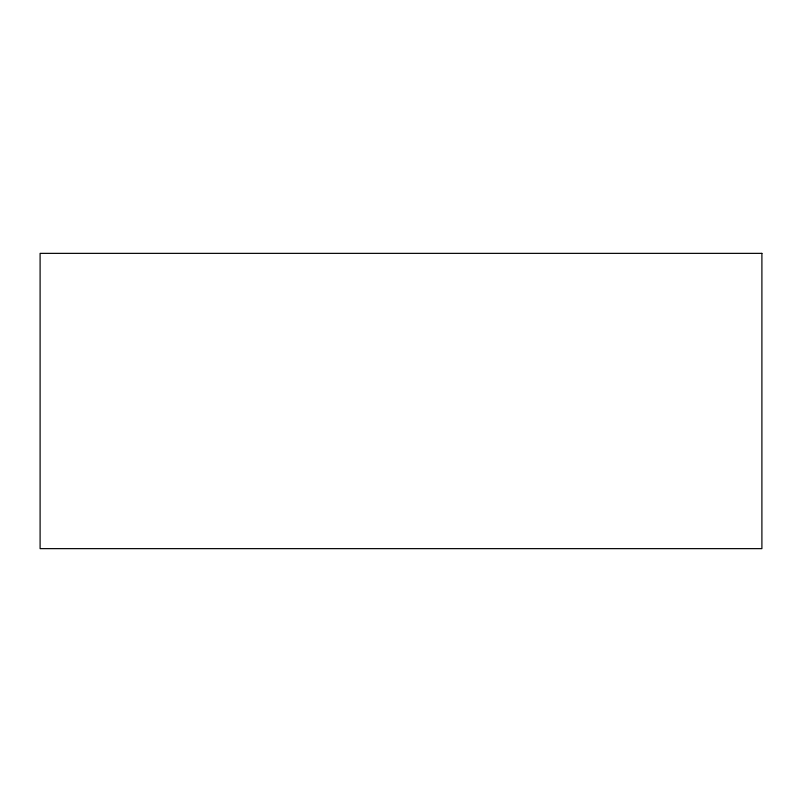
<?xml version="1.0" encoding="UTF-8"?>
<svg xmlns="http://www.w3.org/2000/svg" width="802" height="802" viewBox="0 0 802 802"><rect width="100%" height="100%" fill="white"/><g stroke="black" fill="none" stroke-linecap="round" stroke-linejoin="round"><path stroke-width="1.2" d="M761.9 253.362L40.1 253.362L40.1 548.638L761.9 548.638L761.9 253.362"/></g></svg>
